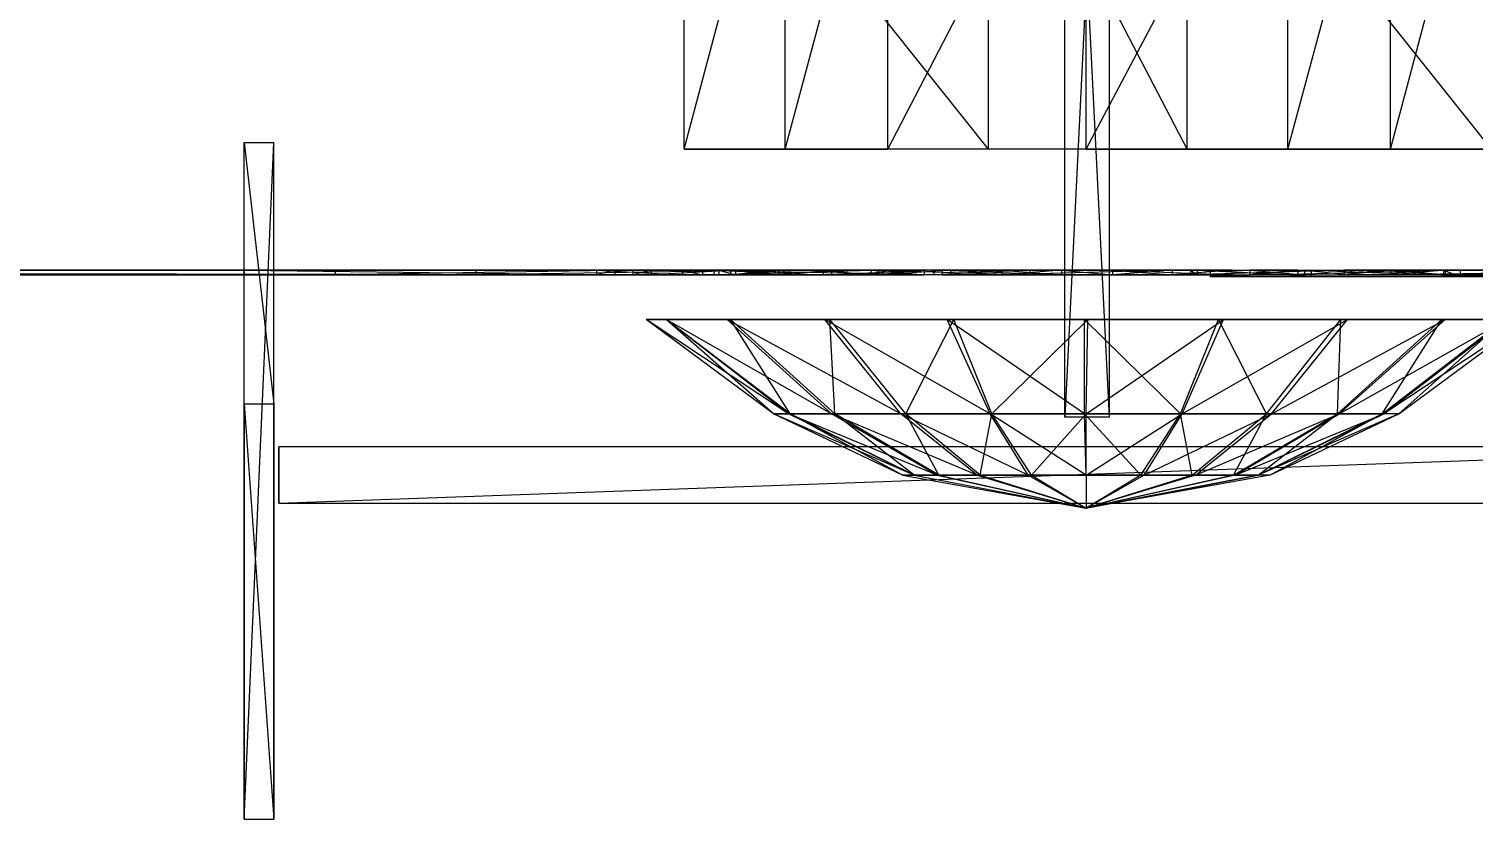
# Model space of a CAD drawing. Extents: x -2.97 to 2.97, y -1.02 to 0.88.
# Drawn here: x -0.639 to 0.234, y -1.018 to -0.54 of the extents above; entities that cross this region are included whole.
import ezdxf

# ---------------------------------------------------------------- set-up
doc = ezdxf.new("R2010")
doc.units = 0

msp = doc.modelspace()

# ---------------------------------------------------------------- linework, layer by layer
for p, q in [((0.014, -0.775, 3.495), (-0.013, -0.233, 3.126)), ((-0.013, -0.775, 3.618), (-0.013, -0.233, 3.403)), ((0.014, -0.233, 3.403), (-0.013, -0.775, 3.618)), ((-0.013, -0.775, 3.495), (-0.013, -0.233, 3.126)), ((-0.013, -0.775, 3.495), (-0.013, -0.233, 3.403)), ((0.014, -0.775, 3.495), (0.014, -0.233, 3.126)), ((0.014, -0.775, 3.618), (0.014, -0.233, 3.403)), ((0.014, -0.775, 3.495), (0.014, -0.233, 3.403)), ((-0.059, -0.613, 1.006), (-0.243, -0.382, -0.072)), ((-0.243, -0.613, -0.072), (-0.243, -0.382, -0.072)), ((-0.243, -0.613, -0.072), (-0.182, -0.382, -0.202)), ((-0.182, -0.613, -0.202), (-0.182, -0.382, -0.202)), ((-0.182, -0.613, -0.202), (-0.12, -0.382, -0.289)), ((-0.12, -0.613, -0.289), (-0.12, -0.382, -0.289)), ((-0.12, -0.613, -0.289), (0, -0.382, -0.332)), ((0.061, -0.613, 1.006), (-0.059, -0.382, 1.006)), ((-0.059, -0.613, 1.006), (-0.059, -0.382, 1.006)), ((0, -0.613, -0.332), (0.122, -0.382, -0.289)), ((0, -0.613, -0.332), (0, -0.382, -0.332)), ((0.245, -0.613, -0.072), (0.061, -0.382, 1.006)), ((0.061, -0.613, 1.006), (0.061, -0.382, 1.006)), ((0.122, -0.613, -0.289), (0.122, -0.382, -0.289)), ((0.122, -0.613, -0.289), (0.184, -0.382, -0.202)), ((0.184, -0.613, -0.202), (0.184, -0.382, -0.202)), ((0.184, -0.613, -0.202), (0.245, -0.382, -0.072)), ((-0.509, -1.018, 3.666), (-0.491, -0.609, 3.596)), ((-0.509, -0.609, 3.596), (-0.491, -0.609, 3.596)), ((-0.509, -0.609, 3.596), (-0.491, -0.609, 3.452)), ((-0.509, -0.609, 3.452), (-0.491, -0.609, 3.452)), ((-0.509, -0.609, 3.452), (-0.491, -0.767, 3.345)), ((-0.509, -1.018, 3.666), (-0.509, -0.609, 3.596)), ((-0.509, -0.767, 3.345), (-0.509, -0.609, 3.596)), ((-0.509, -0.609, 3.596), (-0.509, -0.609, 3.452)), ((-0.509, -0.767, 3.345), (-0.509, -0.609, 3.452)), ((-0.491, -1.018, 3.666), (-0.491, -0.609, 3.596)), ((-0.491, -0.609, 3.596), (-0.491, -0.609, 3.452)), ((-0.491, -0.767, 3.345), (-0.491, -0.609, 3.452)), ((-0.491, -0.767, 3.345), (-0.491, -0.609, 3.596)), ((-0.059, -0.613, 1.006), (-0.243, -0.613, -0.072)), ((0, -0.613, -0.332), (-0.243, -0.613, -0.072)), ((-0.243, -0.613, -0.072), (-0.182, -0.613, -0.202)), ((-0.182, -0.613, -0.202), (-0.12, -0.613, -0.289)), ((0, -0.613, -0.332), (-0.182, -0.613, -0.202)), ((0, -0.613, -0.332), (-0.12, -0.613, -0.289)), ((0.061, -0.613, 1.006), (-0.059, -0.613, 1.006)), ((0, -0.613, -0.332), (-0.059, -0.613, 1.006)), ((0, -0.613, -0.332), (0.122, -0.613, -0.289)), ((0, -0.613, -0.332), (0.184, -0.613, -0.202)), ((0, -0.613, -0.332), (0.245, -0.613, -0.072)), ((0, -0.613, -0.332), (0.061, -0.613, 1.006)), ((0.245, -0.613, -0.072), (0.061, -0.613, 1.006)), ((0.122, -0.613, -0.289), (0.184, -0.613, -0.202)), ((0.184, -0.613, -0.202), (0.245, -0.613, -0.072)), ((-0.274, -0.686, -0.103), (-2.97, -0.686, -0.908)), ((-0.222, -0.686, -0.088), (-2.97, -0.686, -0.908)), ((-0.274, -0.689, -0.103), (-2.97, -0.689, -0.908)), ((-0.222, -0.689, -0.088), (-2.97, -0.689, -0.908)), ((-0.274, -0.686, -0.103), (-2.938, -0.686, -1.007)), ((-0.274, -0.689, -0.103), (-2.938, -0.689, -1.007)), ((-2.932, -0.686, -0.856), (-0.509, -0.689, -0.069)), ((-0.222, -0.686, -0.088), (-2.932, -0.686, -0.856)), ((-2.932, -0.686, -0.856), (-0.509, -0.686, -0.069)), ((-2.932, -0.689, -0.856), (-0.509, -0.689, -0.069)), ((-0.222, -0.689, -0.088), (-2.932, -0.689, -0.856)), ((-0.454, -0.686, -0.238), (-2.877, -0.689, -1.025)), ((-0.454, -0.686, -0.238), (-2.877, -0.686, -1.025)), ((-0.274, -0.686, -0.103), (-2.877, -0.686, -1.025)), ((-0.454, -0.689, -0.238), (-2.877, -0.689, -1.025)), ((-0.274, -0.689, -0.103), (-2.877, -0.689, -1.025)), ((-0.186, -0.686, 0.231), (-1.869, -0.686, 2.485)), ((-0.186, -0.689, 0.231), (-1.869, -0.689, 2.485)), ((-0.369, -0.686, 0.36), (-1.866, -0.689, 2.421)), ((-0.369, -0.686, 0.36), (-1.866, -0.686, 2.421)), ((-0.186, -0.686, 0.231), (-1.866, -0.686, 2.421)), ((-0.369, -0.689, 0.36), (-1.866, -0.689, 2.421)), ((-0.186, -0.689, 0.231), (-1.866, -0.689, 2.421)), ((-0.186, -0.686, 0.231), (-1.782, -0.686, 2.547)), ((-0.154, -0.686, 0.187), (-1.782, -0.686, 2.547)), ((-0.186, -0.689, 0.231), (-1.782, -0.689, 2.547)), ((-0.154, -0.689, 0.187), (-1.782, -0.689, 2.547)), ((-1.722, -0.686, 2.525), (-0.225, -0.689, 0.465)), ((-0.154, -0.686, 0.187), (-1.722, -0.686, 2.525)), ((-1.722, -0.686, 2.525), (-0.225, -0.686, 0.465)), ((-1.722, -0.689, 2.525), (-0.225, -0.689, 0.465)), ((-0.154, -0.689, 0.187), (-1.722, -0.689, 2.525)), ((-0.509, -0.686, -0.069), (-0.509, -0.689, -0.069)), ((-0.509, -0.686, -0.069), (-0.285, -0.689, -0.072)), ((-0.222, -0.686, -0.088), (-0.509, -0.686, -0.069)), ((-0.509, -0.686, -0.069), (-0.285, -0.686, -0.072)), ((-0.509, -0.689, -0.069), (-0.285, -0.689, -0.072)), ((-0.222, -0.689, -0.088), (-0.509, -0.689, -0.069)), ((-0.274, -0.686, -0.103), (-0.454, -0.689, -0.238)), ((-0.454, -0.686, -0.238), (-0.454, -0.689, -0.238)), ((-0.274, -0.686, -0.103), (-0.454, -0.686, -0.238)), ((-0.274, -0.689, -0.103), (-0.454, -0.689, -0.238)), ((-0.186, -0.686, 0.231), (-0.369, -0.689, 0.36)), ((-0.369, -0.686, 0.36), (-0.369, -0.689, 0.36)), ((-0.186, -0.686, 0.231), (-0.369, -0.686, 0.36)), ((-0.186, -0.689, 0.231), (-0.369, -0.689, 0.36)), ((-0.285, -0.686, -0.072), (-0.296, -0.689, -0.038)), ((-0.285, -0.686, -0.072), (-0.296, -0.686, -0.038)), ((-0.296, -0.686, -0.038), (-0.296, -0.689, -0.038)), ((-0.296, -0.686, -0.038), (-0.244, -0.689, -0.021)), ((-0.296, -0.686, -0.038), (-0.244, -0.686, -0.021)), ((-0.285, -0.689, -0.072), (-0.296, -0.689, -0.038)), ((-0.296, -0.689, -0.038), (-0.244, -0.689, -0.021)), ((-0.285, -0.686, -0.072), (-0.285, -0.689, -0.072)), ((-0.285, -0.686, -0.072), (-0.244, -0.686, -0.021)), ((-0.285, -0.686, -0.072), (-0.232, -0.686, -0.056)), ((-0.123, -0.686, -0.054), (-0.285, -0.686, -0.072)), ((-0.222, -0.686, -0.088), (-0.285, -0.686, -0.072)), ((-0.285, -0.689, -0.072), (-0.232, -0.689, -0.056)), ((-0.285, -0.689, -0.072), (-0.244, -0.689, -0.021)), ((-0.123, -0.689, -0.054), (-0.285, -0.689, -0.072)), ((-0.222, -0.689, -0.088), (-0.285, -0.689, -0.072)), ((-0.263, -0.686, -0.138), (-0.274, -0.689, -0.103)), ((-0.274, -0.686, -0.103), (-0.274, -0.689, -0.103)), ((-0.263, -0.686, -0.138), (-0.274, -0.686, -0.103)), ((-0.222, -0.686, -0.088), (-0.274, -0.686, -0.103)), ((-0.263, -0.689, -0.138), (-0.274, -0.689, -0.103)), ((-0.222, -0.689, -0.088), (-0.274, -0.689, -0.103)), ((-0.212, -0.686, -0.122), (-0.263, -0.689, -0.138)), ((-0.263, -0.686, -0.138), (-0.263, -0.689, -0.138)), ((-0.212, -0.686, -0.122), (-0.263, -0.686, -0.138)), ((-0.222, -0.686, -0.088), (-0.263, -0.686, -0.138)), ((-0.212, -0.689, -0.122), (-0.263, -0.689, -0.138)), ((-0.222, -0.689, -0.088), (-0.263, -0.689, -0.138)), ((-0.244, -0.686, -0.021), (-0.244, -0.689, -0.021)), ((-0.244, -0.686, -0.021), (-0.232, -0.689, -0.056)), ((-0.244, -0.686, -0.021), (-0.232, -0.686, -0.056)), ((-0.244, -0.689, -0.021), (-0.232, -0.689, -0.056)), ((-0.232, -0.686, -0.056), (-0.232, -0.689, -0.056)), ((-0.232, -0.686, -0.056), (-0.082, -0.689, -0.006)), ((-0.082, -0.686, -0.006), (-0.232, -0.686, -0.056)), ((-0.123, -0.686, -0.054), (-0.232, -0.686, -0.056)), ((-0.082, -0.689, -0.006), (-0.232, -0.689, -0.056)), ((-0.123, -0.689, -0.054), (-0.232, -0.689, -0.056)), ((-0.225, -0.686, 0.465), (-0.225, -0.689, 0.465)), ((-0.225, -0.686, 0.465), (-0.159, -0.689, 0.25)), ((-0.154, -0.686, 0.187), (-0.225, -0.686, 0.465)), ((-0.225, -0.686, 0.465), (-0.159, -0.686, 0.25)), ((-0.154, -0.689, 0.187), (-0.225, -0.689, 0.465)), ((-0.225, -0.689, 0.465), (-0.159, -0.689, 0.25)), ((-0.123, -0.686, -0.054), (-0.222, -0.689, -0.088)), ((-0.222, -0.686, -0.088), (-0.222, -0.689, -0.088)), ((-0.123, -0.686, -0.054), (-0.222, -0.686, -0.088)), ((-0.222, -0.686, -0.088), (-0.212, -0.689, -0.122)), ((-0.222, -0.686, -0.088), (-0.212, -0.686, -0.122)), ((-0.222, -0.689, -0.088), (-0.212, -0.689, -0.122)), ((-0.123, -0.689, -0.054), (-0.222, -0.689, -0.088)), ((-0.183, -0.686, 0.166), (-0.215, -0.689, 0.208)), ((-0.215, -0.686, 0.208), (-0.215, -0.689, 0.208)), ((-0.215, -0.686, 0.208), (-0.186, -0.689, 0.231)), ((-0.183, -0.686, 0.166), (-0.215, -0.686, 0.208)), ((-0.154, -0.686, 0.187), (-0.215, -0.686, 0.208)), ((-0.215, -0.686, 0.208), (-0.186, -0.686, 0.231)), ((-0.183, -0.689, 0.166), (-0.215, -0.689, 0.208)), ((-0.154, -0.689, 0.187), (-0.215, -0.689, 0.208)), ((-0.215, -0.689, 0.208), (-0.186, -0.689, 0.231)), ((-0.212, -0.686, -0.122), (-0.212, -0.689, -0.122)), ((-0.186, -0.686, 0.231), (-0.186, -0.689, 0.231)), ((-0.154, -0.686, 0.187), (-0.186, -0.686, 0.231)), ((-0.154, -0.689, 0.187), (-0.186, -0.689, 0.231)), ((-0.154, -0.686, 0.187), (-0.183, -0.689, 0.166)), ((-0.183, -0.686, 0.166), (-0.183, -0.689, 0.166)), ((-0.154, -0.686, 0.187), (-0.183, -0.686, 0.166)), ((-0.154, -0.689, 0.187), (-0.183, -0.689, 0.166)), ((-0.159, -0.686, 0.25), (-0.159, -0.689, 0.25)), ((-0.159, -0.686, 0.25), (-0.13, -0.689, 0.271)), ((-0.159, -0.686, 0.25), (-0.13, -0.686, 0.271)), ((-0.159, -0.686, 0.25), (-0.098, -0.686, 0.228)), ((-0.159, -0.686, 0.25), (-0.126, -0.686, 0.207)), ((-0.092, -0.686, 0.101), (-0.159, -0.686, 0.25)), ((-0.154, -0.686, 0.187), (-0.159, -0.686, 0.25)), ((-0.159, -0.689, 0.25), (-0.13, -0.689, 0.271)), ((-0.159, -0.689, 0.25), (-0.098, -0.689, 0.228)), ((-0.159, -0.689, 0.25), (-0.126, -0.689, 0.207)), ((-0.154, -0.689, 0.187), (-0.159, -0.689, 0.25)), ((-0.092, -0.689, 0.101), (-0.159, -0.689, 0.25)), ((-0.092, -0.686, 0.101), (-0.154, -0.689, 0.187)), ((-0.154, -0.686, 0.187), (-0.154, -0.689, 0.187)), ((-0.092, -0.686, 0.101), (-0.154, -0.686, 0.187)), ((-0.092, -0.689, 0.101), (-0.154, -0.689, 0.187)), ((-0.13, -0.686, 0.271), (-0.13, -0.689, 0.271)), ((-0.13, -0.686, 0.271), (-0.098, -0.689, 0.228)), ((-0.13, -0.686, 0.271), (-0.098, -0.686, 0.228)), ((-0.13, -0.689, 0.271), (-0.098, -0.689, 0.228)), ((-0.098, -0.686, 0.228), (-0.126, -0.689, 0.207)), ((-0.126, -0.686, 0.207), (-0.126, -0.689, 0.207)), ((-0.098, -0.686, 0.228), (-0.126, -0.686, 0.207)), ((-0.126, -0.686, 0.207), (-0.034, -0.689, 0.078)), ((-0.034, -0.686, 0.078), (-0.126, -0.686, 0.207)), ((-0.092, -0.686, 0.101), (-0.126, -0.686, 0.207)), ((-0.098, -0.689, 0.228), (-0.126, -0.689, 0.207)), ((-0.034, -0.689, 0.078), (-0.126, -0.689, 0.207)), ((-0.092, -0.689, 0.101), (-0.126, -0.689, 0.207)), ((-0.082, -0.686, -0.006), (-0.123, -0.689, -0.054)), ((-0.082, -0.686, -0.006), (-0.123, -0.686, -0.054)), ((-0.123, -0.686, -0.054), (-0.123, -0.689, -0.054)), ((-0.082, -0.689, -0.006), (-0.123, -0.689, -0.054)), ((-0.098, -0.686, 0.228), (-0.098, -0.689, 0.228)), ((-0.034, -0.686, 0.078), (-0.092, -0.689, 0.101)), ((-0.092, -0.686, 0.101), (-0.092, -0.689, 0.101)), ((-0.034, -0.686, 0.078), (-0.092, -0.686, 0.101)), ((-0.034, -0.689, 0.078), (-0.092, -0.689, 0.101)), ((-0.051, -0.686, -3.109), (-0.087, -0.689, -3.056)), ((-0.051, -0.686, -3.109), (-0.087, -0.686, -3.056)), ((-0.087, -0.686, -3.056), (-0.087, -0.689, -3.056)), ((-0.087, -0.686, -3.056), (-0.087, -0.689, -0.509)), ((-0.087, -0.686, -0.509), (-0.087, -0.689, -0.509)), ((-0.087, -0.686, -3.056), (-0.087, -0.686, -0.509)), ((-0.087, -0.686, -0.509), (-0.015, -0.689, -0.296)), ((-0.087, -0.686, -0.509), (-0.015, -0.686, -0.296)), ((0.016, -0.686, -0.242), (-0.087, -0.686, -3.056)), ((0.016, -0.686, -0.242), (-0.087, -0.686, -0.509)), ((-0.051, -0.689, -3.109), (-0.087, -0.689, -3.056)), ((-0.087, -0.689, -3.056), (-0.087, -0.689, -0.509)), ((0.016, -0.689, -0.242), (-0.087, -0.689, -3.056)), ((-0.087, -0.689, -0.509), (-0.015, -0.689, -0.296)), ((0.016, -0.689, -0.242), (-0.087, -0.689, -0.509)), ((-0.082, -0.686, -0.006), (-0.082, -0.689, -0.006)), ((0.052, -0.686, -3.109), (-0.051, -0.689, -3.109)), ((-0.051, -0.686, -3.109), (-0.051, -0.689, -3.109)), ((0.052, -0.686, -3.109), (-0.051, -0.686, -3.109)), ((-0.015, -0.686, -0.296), (-0.051, -0.689, -0.296)), ((-0.051, -0.686, -0.296), (-0.051, -0.689, -0.296)), ((-0.051, -0.686, -0.296), (-0.051, -0.689, -0.242)), ((-0.051, -0.686, -0.242), (-0.051, -0.689, -0.242)), ((-0.051, -0.686, -0.242), (-0.015, -0.689, -0.242)), ((0.016, -0.686, -0.296), (-0.051, -0.686, -3.109)), ((0.016, -0.686, -0.242), (-0.051, -0.686, -3.109)), ((-0.015, -0.686, -0.296), (-0.051, -0.686, -0.296)), ((-0.051, -0.686, -0.296), (-0.051, -0.686, -0.242)), ((-0.015, -0.686, -0.296), (-0.051, -0.686, -0.242)), ((-0.051, -0.686, -0.242), (-0.015, -0.686, -0.242)), ((-0.015, -0.689, -0.296), (-0.051, -0.689, -0.296)), ((-0.051, -0.689, -0.242), (-0.015, -0.689, -0.242)), ((0.052, -0.689, -3.109), (-0.051, -0.689, -3.109)), ((0.016, -0.689, -0.296), (-0.051, -0.689, -3.109)), ((-0.051, -0.689, -0.296), (-0.051, -0.689, -0.242)), ((-0.015, -0.689, -0.296), (-0.051, -0.689, -0.242)), ((0.016, -0.689, -0.242), (-0.051, -0.689, -3.109)), ((-0.034, -0.686, 0.078), (-0.034, -0.689, 0.078)), ((-0.015, -0.686, -0.084), (-0.015, -0.689, -0.084)), ((-0.015, -0.686, -0.084), (0.016, -0.689, -0.137)), ((-0.015, -0.686, -0.084), (0.016, -0.686, -0.137)), ((-0.015, -0.686, -0.296), (-0.015, -0.689, -0.296)), ((-0.015, -0.686, -0.242), (-0.015, -0.689, -0.242)), ((-0.015, -0.686, -0.242), (-0.015, -0.689, -0.084)), ((-0.015, -0.686, -0.084), (-0.015, -0.686, -0.242)), ((0.016, -0.686, -0.137), (-0.015, -0.686, -0.242)), ((-0.015, -0.686, -0.296), (-0.015, -0.686, -0.242)), ((0.016, -0.686, -0.137), (-0.015, -0.686, -0.296)), ((0.016, -0.686, -0.242), (-0.015, -0.686, -0.296)), ((-0.015, -0.689, -0.084), (0.016, -0.689, -0.137)), ((-0.015, -0.689, -0.084), (-0.015, -0.689, -0.242)), ((-0.015, -0.689, -0.296), (-0.015, -0.689, -0.242)), ((0.016, -0.689, -0.137), (-0.015, -0.689, -0.242)), ((0.016, -0.689, -0.137), (-0.015, -0.689, -0.296)), ((0.016, -0.689, -0.242), (-0.015, -0.689, -0.296)), ((0.016, -0.686, -0.137), (0.016, -0.689, -0.137)), ((0.016, -0.686, -0.137), (0.016, -0.689, -0.242)), ((0.016, -0.686, -0.242), (0.016, -0.689, -0.242)), ((0.016, -0.686, -0.242), (0.052, -0.689, -0.242)), ((0.016, -0.686, -0.242), (0.052, -0.686, -0.242)), ((0.052, -0.686, -0.296), (0.016, -0.689, -0.296)), ((0.052, -0.686, -0.296), (0.016, -0.686, -0.296)), ((0.016, -0.686, -0.296), (0.016, -0.689, -0.296)), ((0.016, -0.686, -0.296), (0.088, -0.689, -0.509)), ((0.016, -0.686, -0.242), (0.052, -0.686, -0.296)), ((0.016, -0.686, -0.242), (0.016, -0.686, -0.296)), ((0.016, -0.686, -0.296), (0.088, -0.686, -0.509)), ((0.016, -0.686, -0.296), (0.088, -0.686, -3.056)), ((0.016, -0.686, -0.296), (0.052, -0.686, -3.109)), ((0.016, -0.686, -0.137), (0.016, -0.686, -0.242)), ((0.016, -0.689, -0.242), (0.052, -0.689, -0.242)), ((0.016, -0.689, -0.296), (0.088, -0.689, -0.509)), ((0.016, -0.689, -0.242), (0.016, -0.689, -0.296)), ((0.052, -0.689, -0.296), (0.016, -0.689, -0.296)), ((0.016, -0.689, -0.242), (0.052, -0.689, -0.296)), ((0.016, -0.689, -0.296), (0.052, -0.689, -3.109)), ((0.016, -0.689, -0.296), (0.088, -0.689, -3.056)), ((0.016, -0.689, -0.137), (0.016, -0.689, -0.242)), ((0.052, -0.686, -0.242), (0.052, -0.689, -0.242)), ((0.052, -0.686, -0.242), (0.052, -0.689, -0.296)), ((0.052, -0.686, -0.296), (0.052, -0.689, -0.296)), ((0.088, -0.686, -3.056), (0.052, -0.689, -3.109)), ((0.052, -0.686, -3.109), (0.052, -0.689, -3.109)), ((0.088, -0.686, -3.056), (0.052, -0.686, -3.109)), ((0.052, -0.686, -0.242), (0.052, -0.686, -0.296)), ((0.052, -0.689, -0.242), (0.052, -0.689, -0.296)), ((0.088, -0.689, -3.056), (0.052, -0.689, -3.109)), ((0.063, -0.686, 0.058), (0.067, -0.689, 0.121)), ((0.063, -0.686, 0.058), (0.067, -0.686, 0.121)), ((0.156, -0.686, 0.187), (0.063, -0.689, 0.058)), ((0.063, -0.686, 0.058), (0.063, -0.689, 0.058)), ((0.063, -0.686, 0.058), (0.156, -0.686, 0.187)), ((0.063, -0.689, 0.058), (0.067, -0.689, 0.121)), ((0.063, -0.689, 0.058), (0.156, -0.689, 0.187)), ((0.067, -0.686, 0.121), (0.067, -0.689, 0.121)), ((0.067, -0.686, 0.121), (0.128, -0.689, 0.206)), ((0.067, -0.686, 0.121), (0.128, -0.686, 0.206)), ((0.067, -0.686, 0.121), (0.156, -0.686, 0.187)), ((0.067, -0.686, 0.121), (0.188, -0.686, 0.23)), ((0.067, -0.689, 0.121), (0.156, -0.689, 0.187)), ((0.067, -0.689, 0.121), (0.128, -0.689, 0.206)), ((0.067, -0.689, 0.121), (0.188, -0.689, 0.23)), ((0.075, -0.686, -0.041), (0.136, -0.69, -0.023)), ((0.075, -0.686, -0.041), (0.136, -0.686, -0.023)), ((0.226, -0.686, -0.09), (0.075, -0.69, -0.041)), ((0.075, -0.686, -0.041), (0.075, -0.69, -0.041)), ((0.075, -0.686, -0.041), (0.226, -0.686, -0.09)), ((0.075, -0.69, -0.041), (0.136, -0.69, -0.023)), ((0.075, -0.69, -0.041), (0.226, -0.69, -0.09)), ((0.088, -0.686, -0.509), (0.088, -0.689, -0.509)), ((0.088, -0.686, -0.509), (0.088, -0.689, -3.056)), ((0.088, -0.686, -3.056), (0.088, -0.689, -3.056)), ((0.088, -0.686, -0.509), (0.088, -0.686, -3.056)), ((0.088, -0.689, -0.509), (0.088, -0.689, -3.056)), ((0.128, -0.686, 0.206), (0.099, -0.689, 0.228)), ((0.099, -0.686, 0.228), (0.099, -0.689, 0.228)), ((0.099, -0.686, 0.228), (0.132, -0.689, 0.271)), ((0.099, -0.686, 0.228), (0.132, -0.686, 0.271)), ((0.128, -0.686, 0.206), (0.099, -0.686, 0.228)), ((0.099, -0.689, 0.228), (0.132, -0.689, 0.271)), ((0.128, -0.689, 0.206), (0.099, -0.689, 0.228)), ((0.128, -0.686, 0.206), (0.128, -0.689, 0.206)), ((0.128, -0.686, 0.206), (0.132, -0.686, 0.271)), ((0.128, -0.686, 0.206), (0.16, -0.686, 0.249)), ((0.128, -0.686, 0.206), (1.87, -0.686, 2.485)), ((0.128, -0.686, 0.206), (1.868, -0.686, 2.42)), ((0.128, -0.686, 0.206), (0.37, -0.686, 0.36)), ((0.128, -0.686, 0.206), (0.188, -0.686, 0.23)), ((0.128, -0.689, 0.206), (0.132, -0.689, 0.271)), ((0.128, -0.689, 0.206), (0.16, -0.689, 0.249)), ((0.128, -0.689, 0.206), (1.87, -0.689, 2.485)), ((0.128, -0.689, 0.206), (1.868, -0.689, 2.42)), ((0.128, -0.689, 0.206), (0.188, -0.689, 0.23)), ((0.128, -0.689, 0.206), (0.37, -0.689, 0.36)), ((0.132, -0.686, 0.271), (0.132, -0.689, 0.271)), ((0.132, -0.686, 0.271), (0.16, -0.689, 0.249)), ((0.132, -0.686, 0.271), (0.16, -0.686, 0.249)), ((0.132, -0.689, 0.271), (0.16, -0.689, 0.249)), ((0.136, -0.686, -0.023), (0.136, -0.69, -0.023)), ((0.136, -0.686, -0.023), (0.236, -0.69, -0.055)), ((0.136, -0.686, -0.023), (0.226, -0.686, -0.09)), ((0.136, -0.686, -0.023), (0.277, -0.686, -0.104)), ((0.136, -0.686, -0.023), (0.236, -0.686, -0.055)), ((0.136, -0.69, -0.023), (0.236, -0.69, -0.055)), ((0.136, -0.69, -0.023), (0.277, -0.69, -0.104)), ((0.136, -0.69, -0.023), (0.226, -0.69, -0.09)), ((0.184, -0.686, 0.165), (0.156, -0.689, 0.187)), ((0.156, -0.686, 0.187), (0.156, -0.689, 0.187)), ((0.184, -0.686, 0.165), (0.156, -0.686, 0.187)), ((0.188, -0.686, 0.23), (0.156, -0.686, 0.187)), ((0.184, -0.689, 0.165), (0.156, -0.689, 0.187)), ((0.188, -0.689, 0.23), (0.156, -0.689, 0.187)), ((0.16, -0.686, 0.249), (0.16, -0.689, 0.249)), ((0.16, -0.686, 0.249), (0.226, -0.689, 0.464)), ((0.16, -0.686, 0.249), (0.226, -0.686, 0.464)), ((0.16, -0.686, 0.249), (1.724, -0.686, 2.524)), ((0.16, -0.686, 0.249), (1.784, -0.686, 2.546)), ((0.16, -0.686, 0.249), (1.87, -0.686, 2.485)), ((0.16, -0.689, 0.249), (1.724, -0.689, 2.524)), ((0.16, -0.689, 0.249), (0.226, -0.689, 0.464)), ((0.16, -0.689, 0.249), (1.784, -0.689, 2.546)), ((0.16, -0.689, 0.249), (1.87, -0.689, 2.485)), ((0.217, -0.686, 0.208), (0.184, -0.689, 0.165)), ((0.184, -0.686, 0.165), (0.184, -0.689, 0.165)), ((0.217, -0.686, 0.208), (0.184, -0.686, 0.165)), ((0.188, -0.686, 0.23), (0.184, -0.686, 0.165)), ((0.217, -0.689, 0.208), (0.184, -0.689, 0.165)), ((0.188, -0.689, 0.23), (0.184, -0.689, 0.165)), ((0.37, -0.686, 0.36), (0.188, -0.689, 0.23)), ((0.37, -0.686, 0.36), (0.188, -0.686, 0.23)), ((0.188, -0.686, 0.23), (0.188, -0.689, 0.23)), ((0.188, -0.686, 0.23), (0.217, -0.689, 0.208)), ((0.188, -0.686, 0.23), (0.217, -0.686, 0.208)), ((0.188, -0.689, 0.23), (0.217, -0.689, 0.208)), ((0.37, -0.689, 0.36), (0.188, -0.689, 0.23)), ((0.266, -0.686, -0.14), (0.216, -0.69, -0.122)), ((0.216, -0.686, -0.122), (0.216, -0.69, -0.122)), ((0.266, -0.686, -0.14), (0.216, -0.686, -0.122)), ((0.216, -0.686, -0.122), (0.226, -0.69, -0.09)), ((0.216, -0.686, -0.122), (0.226, -0.686, -0.09)), ((0.277, -0.686, -0.104), (0.216, -0.686, -0.122)), ((0.266, -0.69, -0.14), (0.216, -0.69, -0.122)), ((0.216, -0.69, -0.122), (0.226, -0.69, -0.09)), ((0.277, -0.69, -0.104), (0.216, -0.69, -0.122)), ((0.217, -0.686, 0.208), (0.217, -0.689, 0.208)), ((0.226, -0.686, -0.09), (0.226, -0.69, -0.09)), ((0.277, -0.686, -0.104), (0.226, -0.686, -0.09)), ((0.226, -0.686, 0.464), (0.226, -0.689, 0.464)), ((0.226, -0.686, 0.464), (1.724, -0.689, 2.524)), ((0.226, -0.686, 0.464), (1.724, -0.686, 2.524)), ((0.226, -0.689, 0.464), (1.724, -0.689, 2.524)), ((0.277, -0.69, -0.104), (0.226, -0.69, -0.09)), ((-0.254, -0.716, 0.08), (-0.266, -0.716, -0.001)), ((-0.18, -0.773, 0.057), (-0.266, -0.716, -0.001)), ((-0.189, -0.773), (-0.266, -0.716, -0.001)), ((-0.266, -0.716, -0.001), (0, -0.716)), ((-0.266, -0.716, -0.001), (-0.254, -0.716, -0.084)), ((-0.217, -0.716, 0.155), (-0.254, -0.716, 0.08)), ((-0.154, -0.773, 0.109), (-0.254, -0.716, 0.08)), ((-0.18, -0.773, 0.057), (-0.254, -0.716, 0.08)), ((-0.254, -0.716, 0.08), (0, -0.716)), ((-0.189, -0.773), (-0.254, -0.716, -0.084)), ((-0.254, -0.716, -0.084), (0, -0.716)), ((-0.179, -0.773, -0.058), (-0.254, -0.716, -0.084)), ((-0.254, -0.716, -0.084), (-0.215, -0.716, -0.158)), ((-0.112, -0.773, 0.152), (-0.217, -0.716, 0.155)), ((-0.154, -0.773, 0.109), (-0.217, -0.716, 0.155)), ((-0.158, -0.716, 0.215), (-0.217, -0.716, 0.155)), ((-0.217, -0.716, 0.155), (0, -0.716)), ((-0.179, -0.773, -0.058), (-0.215, -0.716, -0.158)), ((-0.152, -0.773, -0.112), (-0.215, -0.716, -0.158)), ((-0.215, -0.716, -0.158), (-0.155, -0.716, -0.217)), ((-0.215, -0.716, -0.158), (0, -0.716)), ((-0.058, -0.773, 0.179), (-0.158, -0.716, 0.215)), ((-0.112, -0.773, 0.152), (-0.158, -0.716, 0.215)), ((-0.084, -0.716, 0.253), (-0.158, -0.716, 0.215)), ((-0.158, -0.716, 0.215), (0, -0.716)), ((-0.152, -0.773, -0.112), (-0.155, -0.716, -0.217)), ((-0.109, -0.773, -0.153), (-0.155, -0.716, -0.217)), ((-0.155, -0.716, -0.217), (0, -0.716)), ((-0.155, -0.716, -0.217), (-0.08, -0.716, -0.254)), ((-0.109, -0.773, -0.153), (-0.08, -0.716, -0.254)), ((-0.001, -0.716, 0.266), (-0.084, -0.716, 0.253)), ((-0.001, -0.773, 0.189), (-0.084, -0.716, 0.253)), ((-0.084, -0.716, 0.253), (0, -0.716)), ((-0.058, -0.773, 0.179), (-0.084, -0.716, 0.253)), ((-0.057, -0.773, -0.18), (-0.08, -0.716, -0.254)), ((-0.08, -0.716, -0.254), (0, -0.716)), ((-0.08, -0.716, -0.254), (0.001, -0.716, -0.266)), ((-0.057, -0.773, -0.18), (0.001, -0.716, -0.266)), ((0.08, -0.716, 0.254), (-0.001, -0.716, 0.266)), ((0.057, -0.773, 0.18), (-0.001, -0.716, 0.266)), ((-0.001, -0.716, 0.266), (0, -0.716)), ((-0.001, -0.773, 0.189), (-0.001, -0.716, 0.266)), ((0.253, -0.716, 0.084), (0, -0.716)), ((0.215, -0.716, 0.158), (0, -0.716)), ((0.154, -0.716, 0.217), (0, -0.716)), ((0.08, -0.716, 0.254), (0, -0.716)), ((0, -0.773, -0.189), (0.001, -0.716, -0.266)), ((0.001, -0.716, -0.266), (0, -0.716)), ((0, -0.773, -0.189), (0.083, -0.716, -0.254)), ((0.083, -0.716, -0.254), (0, -0.716)), ((0.158, -0.716, -0.215), (0, -0.716)), ((0.217, -0.716, -0.155), (0, -0.716)), ((0.254, -0.716, -0.08), (0, -0.716)), ((0.266, -0.716, 0.002), (0, -0.716)), ((0.001, -0.716, -0.266), (0.083, -0.716, -0.254)), ((0.057, -0.773, 0.18), (0.08, -0.716, 0.254)), ((0.058, -0.773, -0.179), (0.083, -0.716, -0.254)), ((0.058, -0.773, -0.179), (0.158, -0.716, -0.215)), ((0.154, -0.716, 0.217), (0.08, -0.716, 0.254)), ((0.109, -0.773, 0.154), (0.08, -0.716, 0.254)), ((0.083, -0.716, -0.254), (0.158, -0.716, -0.215)), ((0.109, -0.773, 0.154), (0.154, -0.716, 0.217)), ((0.112, -0.773, -0.152), (0.158, -0.716, -0.215)), ((0.112, -0.773, -0.152), (0.217, -0.716, -0.155)), ((0.152, -0.773, 0.113), (0.215, -0.716, 0.158)), ((0.152, -0.773, 0.113), (0.154, -0.716, 0.217)), ((0.153, -0.773, -0.11), (0.217, -0.716, -0.155)), ((0.153, -0.773, -0.11), (0.254, -0.716, -0.08)), ((0.215, -0.716, 0.158), (0.154, -0.716, 0.217)), ((0.158, -0.716, -0.215), (0.217, -0.716, -0.155)), ((0.179, -0.773, 0.06), (0.253, -0.716, 0.084)), ((0.179, -0.773, 0.06), (0.215, -0.716, 0.158)), ((0.18, -0.773, -0.057), (0.254, -0.716, -0.08)), ((0.266, -0.716, 0.002), (0.18, -0.773, -0.057)), ((0.189, -0.773, 0.001), (0.253, -0.716, 0.084)), ((0.189, -0.773, 0.001), (0.266, -0.716, 0.002)), ((0.253, -0.716, 0.084), (0.215, -0.716, 0.158)), ((0.217, -0.716, -0.155), (0.254, -0.716, -0.08)), ((-0.509, -0.767, 3.345), (-0.491, -0.767, 3.345)), ((-0.509, -0.767, 3.345), (-0.491, -1.018, 3.524)), ((-0.509, -0.767, 3.345), (-0.509, -1.018, 3.524)), ((-0.509, -0.767, 3.345), (-0.509, -1.018, 3.666)), ((-0.491, -0.767, 3.345), (-0.491, -1.018, 3.666)), ((-0.491, -0.767, 3.345), (-0.491, -1.018, 3.524)), ((-0.18, -0.773, 0.057), (-0.189, -0.773)), ((-0.104, -0.81, 0.033), (-0.189, -0.773)), ((-0.111, -0.81), (-0.189, -0.773)), ((-0.189, -0.773), (-0.179, -0.773, -0.058)), ((-0.154, -0.773, 0.109), (-0.18, -0.773, 0.057)), ((-0.09, -0.81, 0.064), (-0.18, -0.773, 0.057)), ((-0.104, -0.81, 0.033), (-0.18, -0.773, 0.057)), ((-0.111, -0.81), (-0.179, -0.773, -0.058)), ((-0.104, -0.81, -0.035), (-0.179, -0.773, -0.058)), ((-0.179, -0.773, -0.058), (-0.152, -0.773, -0.112)), ((-0.112, -0.773, 0.152), (-0.154, -0.773, 0.109)), ((-0.066, -0.81, 0.089), (-0.154, -0.773, 0.109)), ((-0.09, -0.81, 0.064), (-0.154, -0.773, 0.109)), ((-0.104, -0.81, -0.035), (-0.152, -0.773, -0.112)), ((-0.089, -0.81, -0.066), (-0.152, -0.773, -0.112)), ((-0.152, -0.773, -0.112), (-0.109, -0.773, -0.153)), ((-0.035, -0.81, 0.104), (-0.112, -0.773, 0.152)), ((-0.066, -0.81, 0.089), (-0.112, -0.773, 0.152)), ((-0.058, -0.773, 0.179), (-0.112, -0.773, 0.152)), ((-0.089, -0.81, -0.066), (-0.109, -0.773, -0.153)), ((-0.064, -0.81, -0.09), (-0.109, -0.773, -0.153)), ((-0.109, -0.773, -0.153), (-0.057, -0.773, -0.18)), ((-0.064, -0.81, -0.09), (-0.057, -0.773, -0.18)), ((-0.001, -0.773, 0.189), (-0.058, -0.773, 0.179)), ((0, -0.81, 0.111), (-0.058, -0.773, 0.179)), ((-0.035, -0.81, 0.104), (-0.058, -0.773, 0.179)), ((-0.033, -0.81, -0.104), (-0.057, -0.773, -0.18)), ((-0.057, -0.773, -0.18), (0, -0.773, -0.189)), ((-0.033, -0.81, -0.104), (0, -0.773, -0.189)), ((0.014, -0.775, 3.618), (-0.013, -0.775, 3.618)), ((-0.013, -0.775, 3.618), (-0.013, -0.775, 3.495)), ((0.014, -0.775, 3.618), (-0.013, -0.775, 3.495)), ((0.014, -0.775, 3.495), (-0.013, -0.775, 3.495)), ((0.057, -0.773, 0.18), (-0.001, -0.773, 0.189)), ((0.033, -0.81, 0.107), (-0.001, -0.773, 0.189)), ((0, -0.81, 0.111), (-0.001, -0.773, 0.189)), ((0, -0.81, -0.111), (0, -0.773, -0.189)), ((0, -0.81, -0.111), (0.058, -0.773, -0.179)), ((0, -0.773, -0.189), (0.058, -0.773, -0.179)), ((0.014, -0.775, 3.618), (0.014, -0.775, 3.495)), ((0.033, -0.81, 0.107), (0.057, -0.773, 0.18)), ((0.035, -0.81, -0.104), (0.058, -0.773, -0.179)), ((0.035, -0.81, -0.104), (0.112, -0.773, -0.152)), ((0.064, -0.81, 0.09), (0.057, -0.773, 0.18)), ((0.109, -0.773, 0.154), (0.057, -0.773, 0.18)), ((0.058, -0.773, -0.179), (0.112, -0.773, -0.152)), ((0.064, -0.81, 0.09), (0.109, -0.773, 0.154)), ((0.066, -0.81, -0.089), (0.112, -0.773, -0.152)), ((0.066, -0.81, -0.089), (0.153, -0.773, -0.11)), ((0.089, -0.81, 0.066), (0.152, -0.773, 0.113)), ((0.089, -0.81, 0.066), (0.109, -0.773, 0.154)), ((0.09, -0.81, -0.064), (0.153, -0.773, -0.11)), ((0.09, -0.81, -0.064), (0.18, -0.773, -0.057)), ((0.104, -0.81, 0.035), (0.179, -0.773, 0.06)), ((0.104, -0.81, 0.035), (0.152, -0.773, 0.113)), ((0.104, -0.81, -0.033), (0.18, -0.773, -0.057)), ((0.189, -0.773, 0.001), (0.104, -0.81, -0.033)), ((0.152, -0.773, 0.113), (0.109, -0.773, 0.154)), ((0.111, -0.81), (0.179, -0.773, 0.06)), ((0.111, -0.81), (0.189, -0.773, 0.001)), ((0.112, -0.773, -0.152), (0.153, -0.773, -0.11)), ((0.179, -0.773, 0.06), (0.152, -0.773, 0.113)), ((0.153, -0.773, -0.11), (0.18, -0.773, -0.057)), ((0.189, -0.773, 0.001), (0.179, -0.773, 0.06)), ((0.189, -0.773, 0.001), (0.18, -0.773, -0.057)), ((0.458, -0.793, 3.648), (-0.488, -0.793, 3.418)), ((0.458, -0.793, 3.648), (-0.488, -0.793, 3.648)), ((-0.488, -0.793, 3.648), (-0.488, -0.793, 3.418)), ((-0.488, -0.827, 3.418), (-0.488, -0.793, 3.418)), ((-0.488, -0.793, 3.648), (-0.488, -0.827, 3.418)), ((-0.488, -0.827, 3.648), (0.458, -0.793, 3.648)), ((-0.488, -0.827, 3.648), (-0.488, -0.793, 3.648)), ((0.458, -0.793, 3.418), (-0.488, -0.793, 3.418)), ((-0.488, -0.827, 3.418), (0.458, -0.793, 3.418)), ((-0.104, -0.81, 0.033), (-0.111, -0.81)), ((-0.111, -0.81), (0, -0.83)), ((-0.111, -0.81), (-0.104, -0.81, -0.035)), ((-0.09, -0.81, 0.064), (-0.104, -0.81, 0.033)), ((-0.104, -0.81, 0.033), (0, -0.83)), ((-0.104, -0.81, -0.035), (0, -0.83)), ((-0.104, -0.81, -0.035), (-0.089, -0.81, -0.066)), ((-0.066, -0.81, 0.089), (-0.09, -0.81, 0.064)), ((-0.09, -0.81, 0.064), (0, -0.83)), ((-0.089, -0.81, -0.066), (0, -0.83)), ((-0.089, -0.81, -0.066), (-0.064, -0.81, -0.09)), ((-0.035, -0.81, 0.104), (-0.066, -0.81, 0.089)), ((-0.066, -0.81, 0.089), (0, -0.83)), ((-0.064, -0.81, -0.09), (0, -0.83)), ((-0.064, -0.81, -0.09), (-0.033, -0.81, -0.104)), ((0, -0.81, 0.111), (-0.035, -0.81, 0.104)), ((-0.035, -0.81, 0.104), (0, -0.83)), ((-0.033, -0.81, -0.104), (0, -0.83)), ((-0.033, -0.81, -0.104), (0, -0.81, -0.111)), ((0.111, -0.81), (0, -0.83)), ((0.104, -0.81, 0.035), (0, -0.83)), ((0.089, -0.81, 0.066), (0, -0.83)), ((0.064, -0.81, 0.09), (0, -0.83)), ((0.033, -0.81, 0.107), (0, -0.83)), ((0, -0.81, 0.111), (0, -0.83)), ((0.033, -0.81, 0.107), (0, -0.81, 0.111)), ((0, -0.81, -0.111), (0, -0.83)), ((0.035, -0.81, -0.104), (0, -0.83)), ((0, -0.81, -0.111), (0.035, -0.81, -0.104)), ((0.066, -0.81, -0.089), (0, -0.83)), ((0.09, -0.81, -0.064), (0, -0.83)), ((0, -0.83), (0.104, -0.81, -0.033)), ((0.064, -0.81, 0.09), (0.033, -0.81, 0.107)), ((0.035, -0.81, -0.104), (0.066, -0.81, -0.089)), ((0.089, -0.81, 0.066), (0.064, -0.81, 0.09)), ((0.066, -0.81, -0.089), (0.09, -0.81, -0.064)), ((0.104, -0.81, 0.035), (0.089, -0.81, 0.066)), ((0.09, -0.81, -0.064), (0.104, -0.81, -0.033)), ((0.111, -0.81), (0.104, -0.81, 0.035)), ((0.111, -0.81), (0.104, -0.81, -0.033)), ((-0.488, -0.827, 3.418), (0.458, -0.827, 3.418)), ((-0.488, -0.827, 3.648), (0.458, -0.827, 3.418)), ((-0.488, -0.827, 3.648), (-0.488, -0.827, 3.418)), ((-0.488, -0.827, 3.648), (0.458, -0.827, 3.648)), ((-0.509, -1.018, 3.524), (-0.491, -1.018, 3.524)), ((-0.509, -1.018, 3.524), (-0.491, -1.018, 3.666)), ((-0.509, -1.018, 3.666), (-0.491, -1.018, 3.666)), ((-0.509, -1.018, 3.524), (-0.509, -1.018, 3.666)), ((-0.491, -1.018, 3.524), (-0.491, -1.018, 3.666))]:
    msp.add_line(p, q)

doc.saveas('drawing.dxf')
